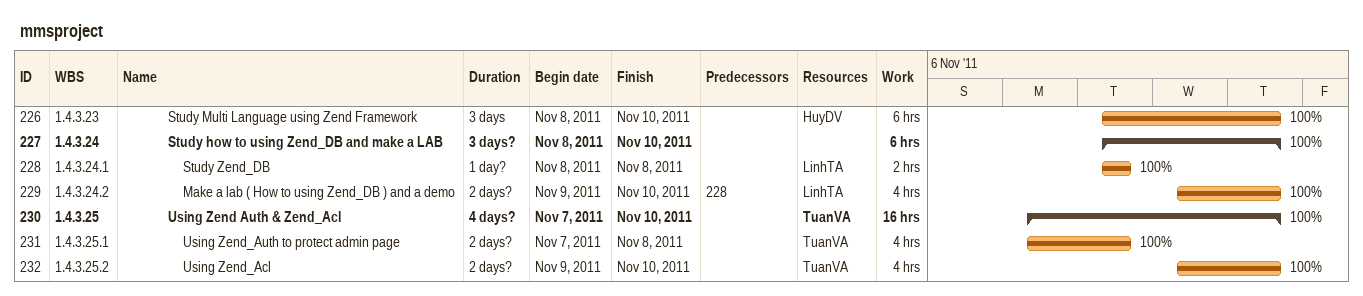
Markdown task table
mmsproject

| ID | WBS | Task | Duration | Start | Finish | Predecessors | Resources | % complete | Work (h) |
|---|---|---|---|---|---|---|---|---|---|
| 226 | 1.4.3.23 | Study Multi Language using Zend Framework | 3d | 2011-11-08 | 2011-11-10 |  | HuyDV | 100 | 6 |
| 227 | 1.4.3.24 | **Study how to using Zend_DB and make a LAB** | 3d? | 2011-11-08 | 2011-11-10 |  |  | 100 | 6 |
| 228 | 1.4.3.24.1 | Study Zend_DB | 1d? | 2011-11-08 | 2011-11-08 |  | LinhTA | 100 | 2 |
| 229 | 1.4.3.24.2 | Make a lab ( How to using Zend_DB ) and a demo | 2d? | 2011-11-09 | 2011-11-10 | 228 | LinhTA | 100 | 4 |
| 230 | 1.4.3.25 | **Using Zend Auth & Zend_Acl** | 4d? | 2011-11-07 | 2011-11-10 |  | TuanVA | 100 | 16 |
| 231 | 1.4.3.25.1 | Using Zend_Auth to protect admin page | 2d? | 2011-11-07 | 2011-11-08 |  | TuanVA | 100 | 4 |
| 232 | 1.4.3.25.2 | Using Zend_Acl | 2d? | 2011-11-09 | 2011-11-10 |  | TuanVA | 100 | 4 |
